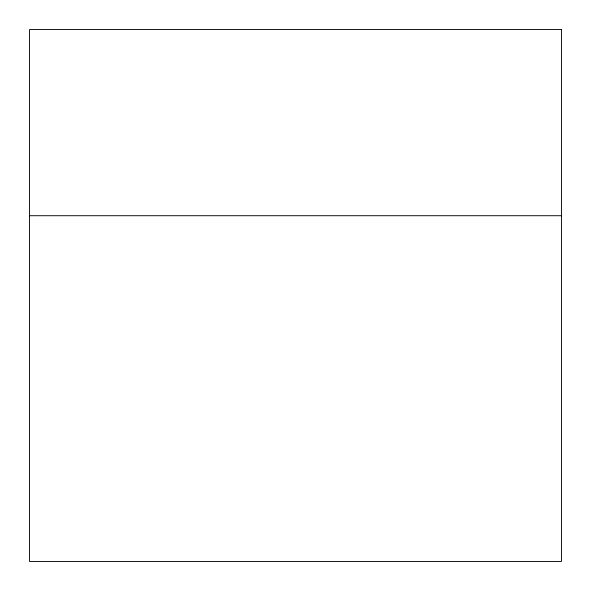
<?xml version="1.0" encoding="UTF-8"?>
<svg xmlns="http://www.w3.org/2000/svg" width="591" height="591" viewBox="0 0 591 591"><rect width="100%" height="100%" fill="white"/><g stroke="black" fill="none" stroke-linecap="round" stroke-linejoin="round"><path stroke-width="0.89" d="M29.55 215.715L561.45 215.715M561.45 29.55L29.55 29.55L29.55 561.45L561.45 561.45L561.45 29.55"/></g></svg>
